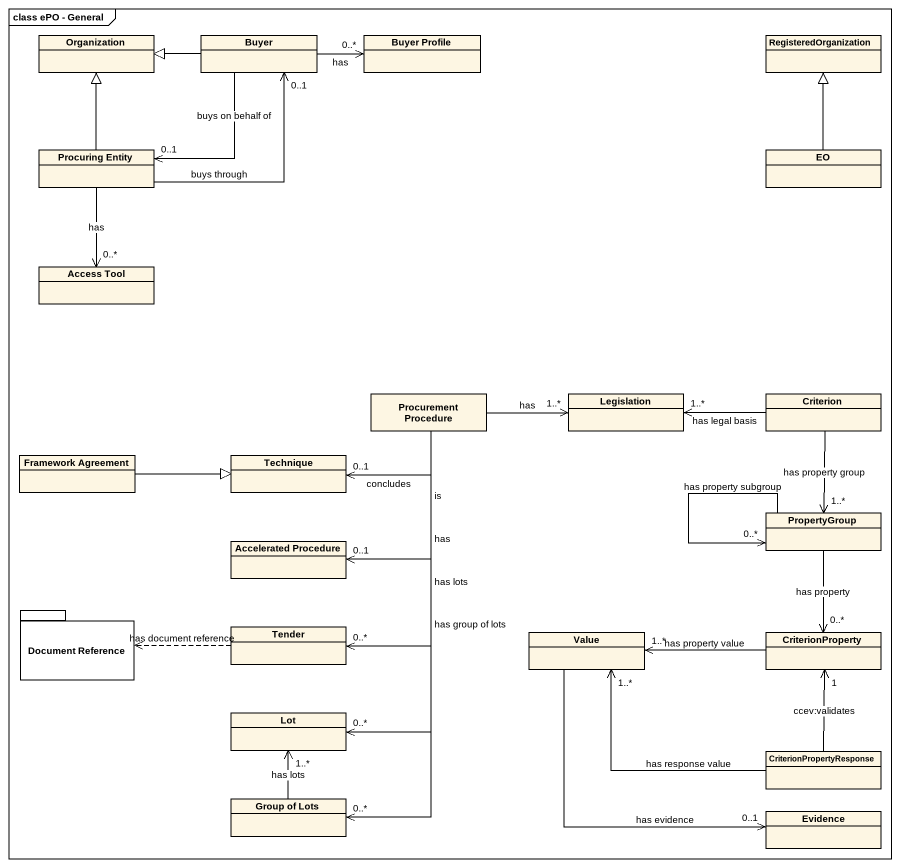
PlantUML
@startuml
mainframe class ePO - General
hide circle
hide empty members
class Organization
class Buyer
class "Buyer Profile" as Buyer_Profile
class RegisteredOrganization
class "Procuring Entity" as Procuring_Entity
class EO
class "Access Tool" as Access_Tool
class "Procurement Procedure" as Procurement_Procedure
class Legislation
class Criterion
class "Framework Agreement" as Framework_Agreement
class Technique
class PropertyGroup
class "Accelerated Procedure" as Accelerated_Procedure
package "Document Reference" as Document_Reference {
}
class Tender
class Value
class CriterionProperty
class Lot
class CriterionPropertyResponse
class "Group of Lots" as Group_of_Lots
class Evidence
Buyer -left-|> Organization
Buyer -right-> "0..*" Buyer_Profile : has
Buyer --> "0..1" Procuring_Entity : buys on behalf of
Procuring_Entity -up-|> Organization
Procuring_Entity -up-> "0..1" Buyer : buys through
Procuring_Entity --> "0..*" Access_Tool : has
EO -up-|> RegisteredOrganization
Procurement_Procedure -right-> "1..*" Legislation : has
Procurement_Procedure -left-> "0..1" Technique : concludes
Procurement_Procedure --> "0..1" Accelerated_Procedure : is
Procurement_Procedure --> "0..*" Tender : has
Procurement_Procedure --> "0..*" Lot : has lots
Procurement_Procedure --> "0..*" Group_of_Lots : has group of lots
Criterion -left-> "1..*" Legislation : has legal basis
Criterion --> "1..*" PropertyGroup : has property group
Framework_Agreement -right-|> Technique
PropertyGroup --> "0..*" PropertyGroup : has property subgroup
PropertyGroup --> "0..*" CriterionProperty : has property
Tender .left.> Document_Reference : has document reference
Value --> "0..1" Evidence : has evidence
CriterionProperty -left-> "1..*" Value : has property value
CriterionPropertyResponse -left-> "1..*" Value : has response value
CriterionPropertyResponse -up-> "1" CriterionProperty : ccev:validates
Group_of_Lots -up-> "1..*" Lot : has lots
@enduml
